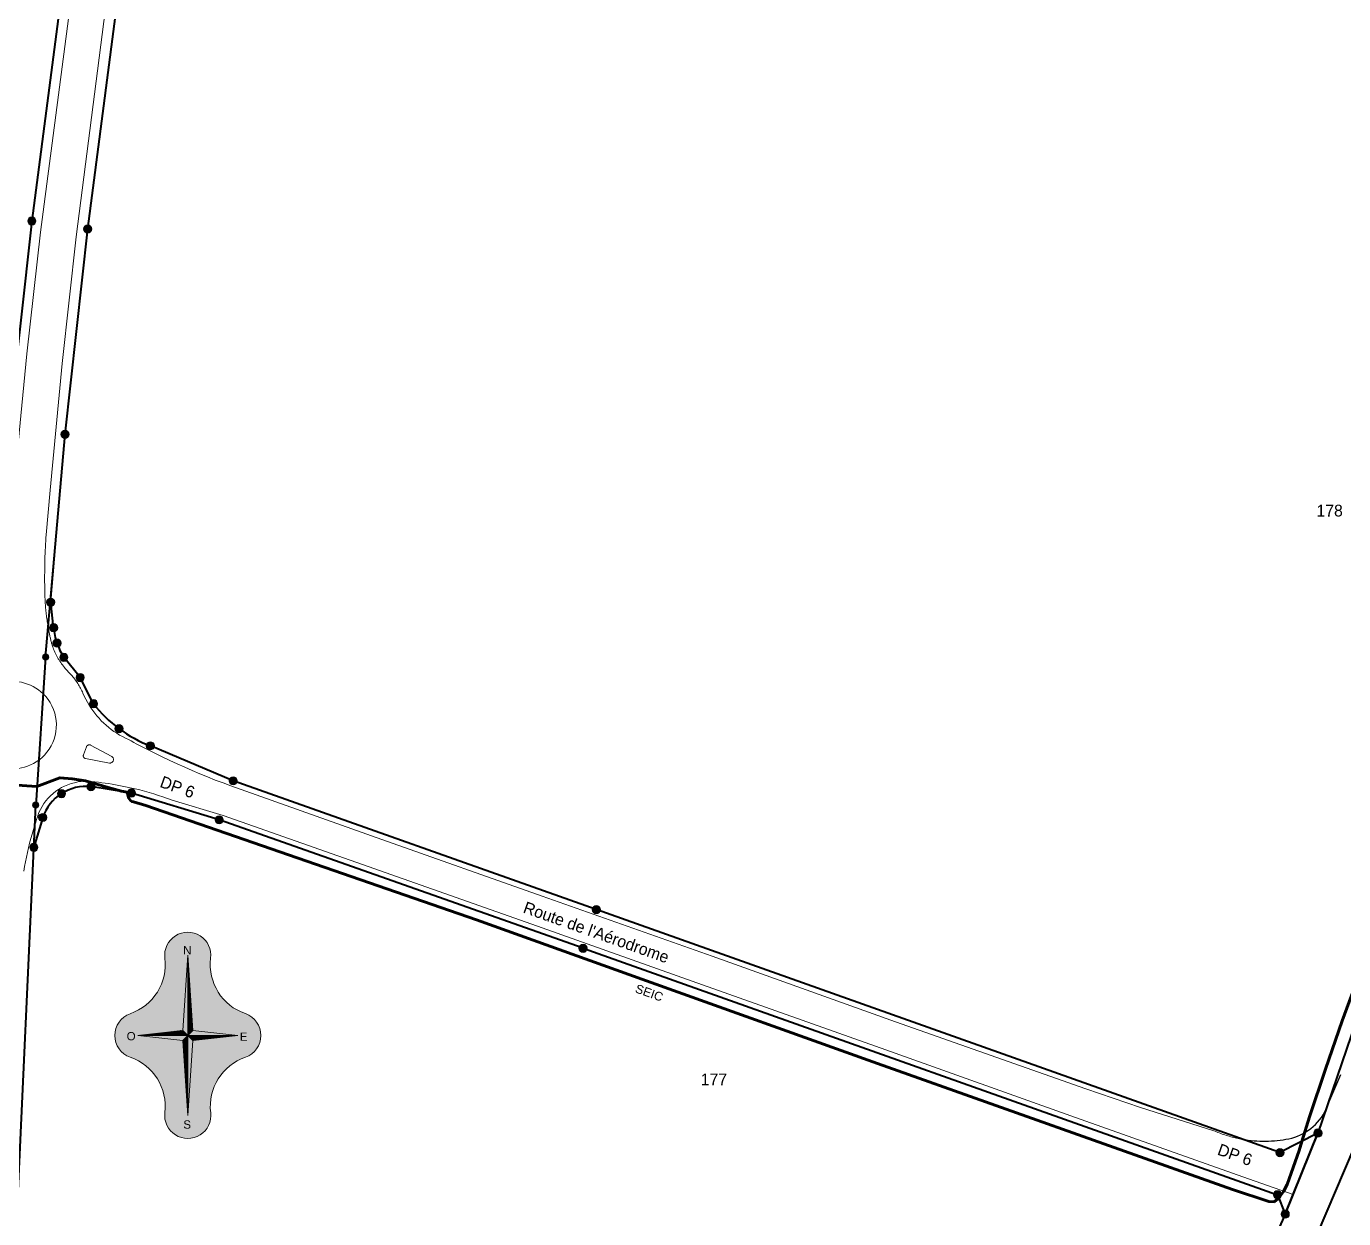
# Model space of a CAD drawing. Header units: metres. Extents: x 2507945 to 2509514, y 1139494 to 1141182.
# Drawn here: x 2508657.4 to 2508914.3, y 1140692.7 to 1140925.3 of the extents above; entities that cross this region are included whole.
import ezdxf
from ezdxf.enums import TextEntityAlignment as Align
from ezdxf.lldxf.tags import DXFTag

# ---------------------------------------------------------------- set-up
doc = ezdxf.new("R2010")
doc.units = ezdxf.units.M
doc.layers.get('0').update_dxf_attribs({"lineweight": 0})
for name, color, linetype, lineweight, true_color in [('Cadastre - Natures', 8, 'ARROSAGE', 20, 0x808080), ('Cadastre - Objets divers', 8, 'Continuous', 25, 0x808080), ('Services - Electricité - Projeté - Conduite', 253, 'Electricité', 60, 0x999999), ('Servitudes - plle 177', 254, 'Continuous', 60, 0xccffcc)]:
    doc.layers.add(name, color=color, linetype=linetype, lineweight=lineweight, true_color=true_color)
for name, color, linetype, lineweight in [('Cadastre - Nord', 7, 'Continuous', 0), ('Cadastre - N° parcelles', 7, 'Continuous', 30), ('Cadastre - Parcelles', 7, 'Continuous', 40), ('Cadastre - Point limite', 7, 'Continuous', 0)]:
    doc.layers.add(name, color=color, linetype=linetype, lineweight=lineweight)
doc.styles.add('Parcelle_2019', font='', dxfattribs={"height": 0.4})
doc.styles.get("Standard").update_dxf_attribs({"font": 'arial.ttf'})
doc.styles.add('test_XROMANS', font='arial.ttf', dxfattribs={"width": 0.0010000000474975})
doc.styles.get('Parcelle_2019').set_extended_font_data('Cadastra')
tags = doc.linetypes.add('ARROSAGE', pattern=[0.75, 0.5, -0.25]).pattern_tags.tags
tags[6:7] = [DXFTag(74, 4), DXFTag(75, 0), DXFTag(340, '0'), DXFTag(46, 0.0), DXFTag(50, 0.0), DXFTag(44, 0.0), DXFTag(45, 0.0)]
tags[4:5] = [DXFTag(74, 4), DXFTag(75, 0), DXFTag(340, '0'), DXFTag(46, 0.0), DXFTag(50, 0.0), DXFTag(44, 0.0), DXFTag(45, 0.0)]
tags = doc.linetypes.add('Electricité', pattern=[2.4000000059604645, 2, -0.4000000059604645]).pattern_tags.tags
tags[6:7] = [DXFTag(74, 4), DXFTag(75, 0), DXFTag(340, '0'), DXFTag(46, 0.0), DXFTag(50, 0.0), DXFTag(44, 0.0), DXFTag(45, 0.0)]
tags[4:5] = [DXFTag(74, 4), DXFTag(75, 0), DXFTag(340, '0'), DXFTag(46, 0.0), DXFTag(50, 0.0), DXFTag(44, 0.0), DXFTag(45, 0.0)]

# ---------------------------------------------------------------- blocks, each defined once
blk = doc.blocks.new('gb2_pl_cheville', base_point=(105.918179912, 41.50084031200001))
at = {"linetype": 'Continuous', "true_color": 0xffffff}
h = blk.add_hatch(color=7, dxfattribs=at)
h.paths.add_polyline_path([(105.918179912, 42.700840312, -0.4142135638901268), (107.118179912, 41.50084031200001, -1), (104.718179912, 41.50084031200001, -0.4142135638901268)])
h.paths.add_polyline_path([(105.918179912, 41.60311303199998, 0.4142136438374189), (105.815907192, 41.50084031200001, 1), (106.020452632, 41.50084031200001, 0.4142136438374189)])
at = {"color": 0, "linetype": 'Continuous', "ltscale": 8}
for radius in [1.2, 0.10227272]:
    blk.add_circle((105.918179912, 41.50084031200001), radius, dxfattribs=at)
blk = doc.blocks.new('gb2_pl_borne', base_point=(105.914138394, 42.68904658700001))
at = {"linetype": 'Continuous', "true_color": 0xffffff}
h = blk.add_hatch(color=7, dxfattribs=at)
h.paths.add_polyline_path([(107.049921374, 43.815988031, -0.5773502676704165), (106.322206826, 41.14195895500001, -0.5773502700587712), (104.370286986, 43.109192779, -0.5773502729455224)])
h.paths.add_polyline_path([(105.838242006, 42.757599103, 0.5773502817565926), (105.892718366, 42.589042131, 0.5773502270511979), (106.011454806, 42.720498531, 0.5773502817565926)])
at = {"color": 0, "linetype": 'Continuous', "ltscale": 8}
for radius in [1.6, 0.10227272]:
    blk.add_circle((105.914138394, 42.68904658700001), radius, dxfattribs=at)
blk = doc.blocks.new('Nord Carine', base_point=(2525950.540718179, 1150758.706674372))
at = {"layer": 'Cadastre - Nord', "lineweight": 15, "ltscale": 0.75, "true_color": 0xfefefe}
h = blk.add_hatch(color=7, dxfattribs=at)
edge = h.paths.add_edge_path()
edge.add_arc((2525955.372583884, 1150754.209319083), 3.374999995201189, 108.8853053831361, 186.908561439228)
edge.add_arc((2525950.532979414, 1150753.622928833), 1.499999999844457, -186.97042586312875, 6.908561244637497, ccw=False)
edge.add_arc((2525945.694010891, 1150754.214544242), 3.37500001703836, 353.029574309836, 430.9261331499778)
edge.add_arc((2525947.287123984, 1150758.821887929), 1.500000001261086, 109.05334130482271, 250.9250370193785, ccw=False)
edge.add_arc((2525945.695688651, 1150763.429811392), 3.375000004662305, 289.0533412595007, 367.1310677389098)
edge.add_arc((2525950.532979414, 1150764.034991636), 1.50000000092513, -7.192932708743172, 187.1310681356184, ccw=False)
edge.add_arc((2525955.367058467, 1150763.432612038), 3.371468714177204, 172.9369076904483, 251.1844504594532)
edge.add_arc((2525953.776024184, 1150758.821884659), 1.50613323783947, -70.44350069762947, 70.463600913947, ccw=False)
at = {"layer": 'Cadastre - Nord', "color": 7, "ltscale": 0.375}
for p, q in [((2525950.532979415, 1150764.034991628), (2525950.207602452, 1150759.154337192)), ((2525950.866270567, 1150759.147264891), (2525950.532979415, 1150764.034991628)), ((2525950.540893605, 1150758.821887929), (2525950.532979415, 1150764.034991628)), ((2525950.533046573, 1150763.990756676), (2525950.535807493, 1150763.993517598)), ((2525950.533133773, 1150763.933324779), (2525950.539479307, 1150763.939670346)), ((2525950.533220941, 1150763.875892914), (2525950.543151121, 1150763.885823094)), ((2525950.533308143, 1150763.81846105), (2525950.546822935, 1150763.831975842)), ((2525950.533395311, 1150763.761029153), (2525950.550494749, 1150763.77812859)), ((2525950.533482512, 1150763.703597288), (2525950.554166563, 1150763.724281339)), ((2525950.533569713, 1150763.646165424), (2525950.557838377, 1150763.670434087)), ((2525950.533656882, 1150763.588733526), (2525950.561510191, 1150763.616586835)), ((2525950.533744083, 1150763.531301661), (2525950.565182005, 1150763.562739584)), ((2525950.533831284, 1150763.473869797), (2525950.568853819, 1150763.508892332)), ((2525950.533918453, 1150763.4164379), (2525950.572525633, 1150763.45504508)), ((2525950.534005654, 1150763.359006035), (2525950.576197415, 1150763.401197828)), ((2525950.534092822, 1150763.30157417), (2525950.579869229, 1150763.347350576)), ((2525950.534180023, 1150763.244142273), (2525950.583541043, 1150763.293503325)), ((2525950.534267225, 1150763.186710408), (2525950.587212856, 1150763.239656073)), ((2525950.534354393, 1150763.129278544), (2525950.590884671, 1150763.185808821)), ((2525950.534441593, 1150763.071846647), (2525950.594556484, 1150763.13196157)), ((2525950.534528795, 1150763.014414782), (2525950.598228299, 1150763.078114318)), ((2525950.534615963, 1150762.956982918), (2525950.601900112, 1150763.024267067)), ((2525950.534703164, 1150762.899551052), (2525950.605571926, 1150762.970419815)), ((2525950.534790332, 1150762.842119156), (2525950.60924374, 1150762.91657253)), ((2525950.534877533, 1150762.784687291), (2525950.612915554, 1150762.862725278)), ((2525950.534964734, 1150762.727255426), (2525950.616587368, 1150762.808878027)), ((2525950.535051903, 1150762.669823529), (2525950.620259182, 1150762.755030775)), ((2525950.535139104, 1150762.612391664), (2525950.623930963, 1150762.701183523)), ((2525950.535226305, 1150762.5549598), (2525950.627602777, 1150762.647336272)), ((2525950.535313474, 1150762.497527902), (2525950.631274591, 1150762.59348902)), ((2525950.535400675, 1150762.440096038), (2525950.634946405, 1150762.539641768)), ((2525950.535487876, 1150762.382664173), (2525950.638618219, 1150762.485794516)), ((2525950.535575045, 1150762.325232276), (2525950.642290033, 1150762.431947265)), ((2525950.535662245, 1150762.267800412), (2525950.645961847, 1150762.378100013)), ((2525950.535749413, 1150762.210368546), (2525950.649633661, 1150762.324252762)), ((2525950.535836615, 1150762.15293665), (2525950.653305475, 1150762.27040551)), ((2525950.535923815, 1150762.095504785), (2525950.656977289, 1150762.216558258)), ((2525950.536010984, 1150762.03807292), (2525950.660649103, 1150762.162711006)), ((2525950.536098185, 1150761.980641024), (2525950.664320917, 1150762.108863754)), ((2525950.536185386, 1150761.923209158), (2525950.667992731, 1150762.055016503)), ((2525950.536272555, 1150761.865777294), (2525950.671664544, 1150762.001169251)), ((2525950.536359756, 1150761.808345397), (2525950.675336326, 1150761.947322)), ((2525950.536446924, 1150761.750913532), (2525950.67900814, 1150761.893474748)), ((2525950.536534125, 1150761.693481668), (2525950.682679954, 1150761.839627496)), ((2525950.536621326, 1150761.63604977), (2525950.686351768, 1150761.785780244)), ((2525950.536708495, 1150761.578617906), (2525950.690023582, 1150761.731932992)), ((2525950.536795696, 1150761.521186041), (2525950.693695396, 1150761.67808574)), ((2525950.536882897, 1150761.463754143), (2525950.69736721, 1150761.624238488)), ((2525950.536970065, 1150761.406322279), (2525950.701039023, 1150761.570391237)), ((2525950.537057267, 1150761.348890415), (2525950.704710838, 1150761.516543985)), ((2525950.537144435, 1150761.291458518), (2525950.708382651, 1150761.462696733)), ((2525950.537231635, 1150761.234026652), (2525950.712054466, 1150761.408849482)), ((2525950.537318837, 1150761.176594788), (2525950.715726279, 1150761.35500223)), ((2525950.537406005, 1150761.119162923), (2525950.719398093, 1150761.301154979)), ((2525950.537493206, 1150761.061731026), (2525950.723069875, 1150761.247307727)), ((2525950.537580407, 1150761.004299161), (2525950.726741689, 1150761.193460475)), ((2525950.537667576, 1150760.946867297), (2525950.730413502, 1150761.139613224)), ((2525950.537754777, 1150760.8894354), (2525950.734085317, 1150761.085765972)), ((2525950.537841978, 1150760.832003535), (2525950.73775713, 1150761.03191872)), ((2525950.537929147, 1150760.77457167), (2525950.741428944, 1150760.978071468)), ((2525950.538016348, 1150760.717139773), (2525950.745100758, 1150760.924224184)), ((2525950.538103517, 1150760.659707909), (2525950.748772572, 1150760.870376932)), ((2525950.538190717, 1150760.602276044), (2525950.752444386, 1150760.816529681)), ((2525950.538277919, 1150760.544844146), (2525950.7561162, 1150760.762682429)), ((2525950.538365087, 1150760.487412282), (2525950.759788014, 1150760.708835177)), ((2525950.538452287, 1150760.429980417), (2525950.763459828, 1150760.654987926)), ((2525950.538539489, 1150760.37254852), (2525950.767131642, 1150760.601140674)), ((2525950.538626657, 1150760.315116656), (2525950.770803456, 1150760.547293422)), ((2525950.538713858, 1150760.257684791), (2525950.774475237, 1150760.49344617)), ((2525950.538801026, 1150760.200252894), (2525950.778147051, 1150760.439598918)), ((2525950.538888227, 1150760.142821029), (2525950.781818865, 1150760.385751666)), ((2525950.538975428, 1150760.085389164), (2525950.785490679, 1150760.331904415)), ((2525950.539062597, 1150760.027957267), (2525950.789162493, 1150760.278057163)), ((2525950.539149798, 1150759.970525403), (2525950.792834307, 1150760.224209911)), ((2525950.539236999, 1150759.913093538), (2525950.796506121, 1150760.17036266)), ((2525950.539324168, 1150759.85566164), (2525950.800177935, 1150760.116515408)), ((2525950.539411369, 1150759.798229776), (2525950.803849749, 1150760.062668156)), ((2525950.539498537, 1150759.740797911), (2525950.807521562, 1150760.008820904)), ((2525950.539585739, 1150759.683366014), (2525950.811193377, 1150759.954973652)), ((2525950.539672939, 1150759.62593415), (2525950.81486519, 1150759.901126401)), ((2525950.539760107, 1150759.568502285), (2525950.818537005, 1150759.847279149)), ((2525950.539847309, 1150759.511070388), (2525950.822208786, 1150759.793431898)), ((2525950.539934509, 1150759.453638523), (2525950.8258806, 1150759.739584646)), ((2525950.540021678, 1150759.396206658), (2525950.829552414, 1150759.685737394)), ((2525950.540108879, 1150759.338774762), (2525950.833224228, 1150759.631890143)), ((2525950.54019608, 1150759.281342897), (2525950.836896042, 1150759.578042891)), ((2525950.540283249, 1150759.223911032), (2525950.840567856, 1150759.524195639)), ((2525950.207602452, 1150759.154337192), (2525947.287123981, 1150758.821887929)), ((2525947.287123981, 1150758.821887929), (2525950.207602452, 1150758.503583267)), ((2525947.287123981, 1150758.821887929), (2525950.540892954, 1150758.821462428)), ((2525947.319821716, 1150758.821883619), (2525947.32402679, 1150758.826088694)), ((2525947.377333265, 1150758.821876104), (2525947.388934548, 1150758.833477386)), ((2525947.434844783, 1150758.821868587), (2525947.453842307, 1150758.840866079)), ((2525947.492356332, 1150758.82186107), (2525947.518750065, 1150758.848254804)), ((2525947.549867881, 1150758.821853555), (2525947.583657823, 1150758.855643497)), ((2525947.60737943, 1150758.821846038), (2525947.648565582, 1150758.863032189)), ((2525947.66489098, 1150758.82183849), (2525947.713473372, 1150758.870420882)), ((2525947.72240253, 1150758.821830973), (2525947.778381131, 1150758.877809574)), ((2525947.779914047, 1150758.821823457), (2525947.843288889, 1150758.8851983)), ((2525947.837425596, 1150758.821815942), (2525947.908196647, 1150758.892586992)), ((2525947.894937145, 1150758.821808425), (2525947.973104405, 1150758.899975685)), ((2525947.952448695, 1150758.821800908), (2525948.038012164, 1150758.907364377)), ((2525948.009960245, 1150758.821793393), (2525948.102919955, 1150758.914753103)), ((2525948.067471794, 1150758.821785876), (2525948.167827713, 1150758.922141795)), ((2525948.124983311, 1150758.821778328), (2525948.232735471, 1150758.929530488)), ((2525948.18249486, 1150758.821770811), (2525948.297643229, 1150758.93691918)), ((2525948.240006409, 1150758.821763295), (2525948.362550988, 1150758.944307906)), ((2525948.297517959, 1150758.821755779), (2525948.427458779, 1150758.951696598)), ((2525948.355029509, 1150758.821748262), (2525948.492366536, 1150758.959085291)), ((2525948.412541058, 1150758.821740746), (2525948.557274295, 1150758.966473983)), ((2525948.470052575, 1150758.82173323), (2525948.622182053, 1150758.973862676)), ((2525948.527564125, 1150758.821725714), (2525948.687089812, 1150758.981251401)), ((2525948.585075673, 1150758.821718198), (2525948.751997569, 1150758.988640094)), ((2525948.642587224, 1150758.821710649), (2525948.81690536, 1150758.996028786)), ((2525948.700098773, 1150758.821703133), (2525948.881813119, 1150759.003417479)), ((2525948.757610322, 1150758.821695617), (2525948.946720877, 1150759.010806204)), ((2525948.815121839, 1150758.8216881), (2525949.011628635, 1150759.018194897)), ((2525948.872633389, 1150758.821680584), (2525949.076536393, 1150759.025583589)), ((2525948.930144938, 1150758.821673068), (2525949.141444184, 1150759.032972282)), ((2525948.987656488, 1150758.821665552), (2525949.206351943, 1150759.040360974)), ((2525949.045168037, 1150758.821658036), (2525949.271259701, 1150759.0477497)), ((2525949.102679587, 1150758.821650487), (2525949.336167459, 1150759.055138392)), ((2525949.160191103, 1150758.82164297), (2525949.401075217, 1150759.062527085)), ((2525949.217702653, 1150758.821635455), (2525949.465982976, 1150759.069915777)), ((2525949.275214202, 1150758.821627938), (2525949.530890767, 1150759.077304503)), ((2525949.332725752, 1150758.821620422), (2525949.595798525, 1150759.084693194)), ((2525949.390237301, 1150758.821612906), (2525949.660706283, 1150759.092081888)), ((2525949.447748851, 1150758.82160539), (2525949.725614041, 1150759.09947058)), ((2525949.505260368, 1150758.821597873), (2525949.7905218, 1150759.106859273)), ((2525949.562771917, 1150758.821590325), (2525949.855429558, 1150759.114247998)), ((2525949.620283467, 1150758.821582808), (2525949.920337349, 1150759.121636691)), ((2525949.677795016, 1150758.821575292), (2525949.985245107, 1150759.129025383)), ((2525949.735306566, 1150758.821567776), (2525950.050152865, 1150759.136414076)), ((2525949.792818115, 1150758.82156026), (2525950.115060624, 1150759.143802801)), ((2525949.850329632, 1150758.821552744), (2525950.179968382, 1150759.151191494)), ((2525949.907841181, 1150758.821545228), (2525950.224149205, 1150759.137853218)), ((2525949.965352731, 1150758.821537711), (2525950.252963384, 1150759.109148332)), ((2525950.022864281, 1150758.821530195), (2525950.281777565, 1150759.080443479)), ((2525950.08037583, 1150758.821522646), (2525950.310591777, 1150759.051738594)), ((2525950.137887379, 1150758.82151513), (2525950.339405957, 1150759.02303374)), ((2525950.195398896, 1150758.821507614), (2525950.368220137, 1150758.994328854)), ((2525950.207602452, 1150759.154337192), (2525950.541317803, 1150758.821887929)), ((2525950.208539115, 1150758.489533438), (2525950.540468161, 1150758.821462484)), ((2525950.212134042, 1150758.4356093), (2525950.540805869, 1150758.76428116)), ((2525950.215516643, 1150758.496510966), (2525950.540892954, 1150758.821462428)), ((2525950.215729002, 1150758.381685194), (2525950.54071818, 1150758.706674372)), ((2525950.252910445, 1150758.821500098), (2525950.397034349, 1150758.965624001)), ((2525950.310421995, 1150758.821492581), (2525950.425848529, 1150758.936919115)), ((2525950.367933545, 1150758.821485066), (2525950.454662741, 1150758.908214229)), ((2525950.425445094, 1150758.821477549), (2525950.483476921, 1150758.879509376)), ((2525950.482956643, 1150758.821470032), (2525950.512291101, 1150758.850804491)), ((2525950.532979415, 1150753.622928831), (2525950.540893605, 1150758.821887929)), ((2525950.54037045, 1150759.166479168), (2525950.844239669, 1150759.470348388)), ((2525950.540457619, 1150759.10904727), (2525950.847911484, 1150759.416501136)), ((2525950.54054482, 1150759.051615405), (2525950.851583297, 1150759.362653884)), ((2525950.540632021, 1150758.994183541), (2525950.855255111, 1150759.308806632)), ((2525950.540719189, 1150758.936751644), (2525950.858926925, 1150759.25495938)), ((2525950.54080639, 1150758.87931978), (2525950.862598739, 1150759.201112128)), ((2525950.540892954, 1150758.821462428), (2525950.866270567, 1150759.147264891)), ((2525950.540892954, 1150758.821462428), (2525953.794663229, 1150758.821887929)), ((2525950.541105313, 1150758.822099637), (2525950.866270553, 1150759.147264877)), ((2525950.541317803, 1150758.821887929), (2525950.866270567, 1150758.496510966)), ((2525950.569846609, 1150758.793321867), (2525950.597994645, 1150758.821469903)), ((2525950.598587384, 1150758.764543576), (2525950.655521227, 1150758.821477418)), ((2525950.627328159, 1150758.735765286), (2525950.713047809, 1150758.821484967)), ((2525950.656068934, 1150758.706986995), (2525950.770574423, 1150758.821492484)), ((2525950.684809709, 1150758.678208704), (2525950.828101005, 1150758.8215)), ((2525950.713550451, 1150758.649430413), (2525950.885627587, 1150758.821507516)), ((2525950.742291226, 1150758.620652122), (2525950.943154169, 1150758.821515032)), ((2525950.771032001, 1150758.591873832), (2525951.00068075, 1150758.821522549)), ((2525950.799772775, 1150758.563095508), (2525951.058207332, 1150758.821530098)), ((2525950.82851355, 1150758.534317217), (2525951.115733914, 1150758.821537614)), ((2525950.857254325, 1150758.505538926), (2525951.173260529, 1150758.82154513)), ((2525953.794663229, 1150758.821887929), (2525950.866270567, 1150759.147264891)), ((2525950.866270567, 1150758.496510966), (2525953.794663229, 1150758.821887929)), ((2525950.910679726, 1150758.501445294), (2525951.230787111, 1150758.821552646)), ((2525950.975388679, 1150758.50863518), (2525951.288313693, 1150758.821560162)), ((2525951.040097632, 1150758.515825068), (2525951.345840275, 1150758.821567711)), ((2525951.104806585, 1150758.523014955), (2525951.403366856, 1150758.821575228)), ((2525951.169515538, 1150758.53020481), (2525951.460893438, 1150758.821582743)), ((2525951.23422449, 1150758.537394698), (2525951.51842002, 1150758.82159026)), ((2525951.298933411, 1150758.544584585), (2525951.575946602, 1150758.821597776)), ((2525951.363642364, 1150758.551774472), (2525951.633473216, 1150758.821605292)), ((2525951.428351317, 1150758.55896436), (2525951.690999798, 1150758.821612841)), ((2525951.49306027, 1150758.566154246), (2525951.74852638, 1150758.821620357)), ((2525951.557769223, 1150758.573344134), (2525951.806052961, 1150758.821627873)), ((2525951.622478143, 1150758.580534021), (2525951.863579544, 1150758.82163539)), ((2525951.687187096, 1150758.587723876), (2525951.921106126, 1150758.821642906)), ((2525951.751896049, 1150758.594913763), (2525951.978632707, 1150758.821650454)), ((2525951.816605002, 1150758.602103651), (2525952.036159321, 1150758.82165797)), ((2525951.881313955, 1150758.609293538), (2525952.093685904, 1150758.821665487)), ((2525951.946022908, 1150758.616483425), (2525952.151212486, 1150758.821673003)), ((2525952.010731829, 1150758.623673312), (2525952.208739067, 1150758.821680519)), ((2525952.075440781, 1150758.6308632), (2525952.266265649, 1150758.821688035)), ((2525952.140149735, 1150758.638053086), (2525952.323792231, 1150758.821695584)), ((2525952.204858687, 1150758.645242942), (2525952.381318813, 1150758.8217031)), ((2525952.26956764, 1150758.652432829), (2525952.438845395, 1150758.821710617)), ((2525952.334276593, 1150758.659622716), (2525952.496372009, 1150758.821718132)), ((2525952.398985513, 1150758.666812603), (2525952.553898592, 1150758.821725649)), ((2525952.463694467, 1150758.674002491), (2525952.611425173, 1150758.821733198)), ((2525952.528403419, 1150758.681192378), (2525952.668951755, 1150758.821740714)), ((2525952.593112373, 1150758.688382266), (2525952.726478337, 1150758.82174823)), ((2525952.657821325, 1150758.69557212), (2525952.784004919, 1150758.821755746)), ((2525952.722530245, 1150758.702762007), (2525952.841531501, 1150758.821763262)), ((2525952.787239199, 1150758.709951894), (2525952.899058115, 1150758.821770779)), ((2525952.851948151, 1150758.717141782), (2525952.956584697, 1150758.821778328)), ((2525952.916657105, 1150758.724331669), (2525953.014111279, 1150758.821785844)), ((2525952.981366057, 1150758.731521557), (2525953.071637861, 1150758.82179336)), ((2525953.046075011, 1150758.738711444), (2525953.129164443, 1150758.821800876)), ((2525953.110783931, 1150758.745901331), (2525953.186691025, 1150758.821808392)), ((2525953.175492883, 1150758.753091186), (2525953.244217607, 1150758.821815942)), ((2525953.240201837, 1150758.760281073), (2525953.301744188, 1150758.821823457)), ((2525953.304910789, 1150758.76747096), (2525953.359270803, 1150758.821830973)), ((2525953.369619743, 1150758.774660847), (2525953.416797385, 1150758.82183849)), ((2525953.434328663, 1150758.781850735), (2525953.474323967, 1150758.821846006)), ((2525953.499037616, 1150758.789040622), (2525953.531850549, 1150758.821853522)), ((2525953.563746569, 1150758.796230509), (2525953.589377131, 1150758.82186107)), ((2525953.628455522, 1150758.803420397), (2525953.646903713, 1150758.821868587)), ((2525953.693164475, 1150758.810610252), (2525953.704430294, 1150758.821876104)), ((2525953.757873427, 1150758.817800138), (2525953.761956908, 1150758.821883619)), ((2525950.207602452, 1150758.503583267), (2525950.532979415, 1150753.622928831)), ((2525950.219323929, 1150758.327761056), (2525950.540630491, 1150758.649067617)), ((2525950.222918857, 1150758.27383695), (2525950.540542802, 1150758.591460863)), ((2525950.226513817, 1150758.219912812), (2525950.540455113, 1150758.533854108)), ((2525950.230108744, 1150758.165988706), (2525950.540367424, 1150758.476247354)), ((2525950.233703704, 1150758.112064568), (2525950.540279735, 1150758.418640598)), ((2525950.237298631, 1150758.058140462), (2525950.540192046, 1150758.361033844)), ((2525950.240893591, 1150758.004216324), (2525950.540104357, 1150758.303427089)), ((2525950.244488519, 1150757.950292218), (2525950.540016667, 1150758.245820334)), ((2525950.248083479, 1150757.896368079), (2525950.539928946, 1150758.188213579)), ((2525950.251678406, 1150757.842443974), (2525950.539841257, 1150758.130606824)), ((2525950.255273333, 1150757.788519836), (2525950.539753567, 1150758.07300007)), ((2525950.258868293, 1150757.73459573), (2525950.539665879, 1150758.015393316)), ((2525950.26246322, 1150757.680671592), (2525950.53957819, 1150757.95778656)), ((2525950.26605818, 1150757.626747453), (2525950.539490501, 1150757.900179806)), ((2525950.269653108, 1150757.572823347), (2525950.539402811, 1150757.842573051)), ((2525950.532979415, 1150753.622928831), (2525950.866270567, 1150758.496510966)), ((2525950.273248068, 1150757.518899209), (2525950.539315122, 1150757.784966296)), ((2525950.276842995, 1150757.464975104), (2525950.539227433, 1150757.727359542)), ((2525950.280437923, 1150757.411050965), (2525950.539139744, 1150757.669752754)), ((2525950.284032883, 1150757.35712686), (2525950.539052023, 1150757.612146)), ((2525950.28762781, 1150757.303202721), (2525950.538964333, 1150757.554539244)), ((2525950.29122277, 1150757.249278615), (2525950.538876644, 1150757.49693249)), ((2525950.294817697, 1150757.195354477), (2525950.538788955, 1150757.439325735)), ((2525950.298412657, 1150757.141430371), (2525950.538701266, 1150757.38171898)), ((2525950.302007585, 1150757.087506233), (2525950.538613577, 1150757.324112226)), ((2525950.305602511, 1150757.033582128), (2525950.538525888, 1150757.266505471)), ((2525950.309197471, 1150756.979657988), (2525950.538438199, 1150757.208898716)), ((2525950.312792399, 1150756.925733883), (2525950.538350509, 1150757.151291961)), ((2525950.316387359, 1150756.871809745), (2525950.53826282, 1150757.093685207)), ((2525950.319982286, 1150756.817885639), (2525950.538175099, 1150757.036078452)), ((2525950.323577246, 1150756.763961501), (2525950.538087409, 1150756.978471697)), ((2525950.327172174, 1150756.710037395), (2525950.53799972, 1150756.920864942)), ((2525950.330767133, 1150756.656113256), (2525950.537912032, 1150756.863258187)), ((2525950.334362061, 1150756.60218915), (2525950.537824343, 1150756.805651433)), ((2525950.337956988, 1150756.548265013), (2525950.537736653, 1150756.748044678)), ((2525950.341551948, 1150756.494340906), (2525950.537648964, 1150756.690437923)), ((2525950.345146875, 1150756.440416768), (2525950.537561275, 1150756.632831136)), ((2525950.348741835, 1150756.386492663), (2525950.537473586, 1150756.575224381)), ((2525950.352336763, 1150756.332568524), (2525950.537385865, 1150756.517617626)), ((2525950.355931723, 1150756.278644418), (2525950.537298175, 1150756.460010871)), ((2525950.35952665, 1150756.22472028), (2525950.537210486, 1150756.402404117)), ((2525950.363121577, 1150756.170796142), (2525950.537122797, 1150756.344797362)), ((2525950.366716537, 1150756.116872036), (2525950.537035109, 1150756.287190607)), ((2525950.370311465, 1150756.062947898), (2525950.536947419, 1150756.229583852)), ((2525950.373906425, 1150756.009023792), (2525950.53685973, 1150756.171977097)), ((2525950.377501351, 1150755.955099654), (2525950.536772041, 1150756.114370343)), ((2525950.381096311, 1150755.901175548), (2525950.536684352, 1150756.056763588)), ((2525950.384691239, 1150755.847251409), (2525950.536596663, 1150755.999156834)), ((2525950.388286166, 1150755.793327304), (2525950.536508941, 1150755.941550078)), ((2525950.391881126, 1150755.739403166), (2525950.536421252, 1150755.883943324)), ((2525950.395476054, 1150755.68547906), (2525950.536333563, 1150755.826336569)), ((2525950.399071014, 1150755.631554922), (2525950.536245874, 1150755.768729814)), ((2525950.402665941, 1150755.577630816), (2525950.536158185, 1150755.71112306)), ((2525950.406260901, 1150755.523706677), (2525950.536070496, 1150755.653516304)), ((2525950.409855829, 1150755.469782572), (2525950.535982807, 1150755.59590955)), ((2525950.413450788, 1150755.415858434), (2525950.535895117, 1150755.538302762)), ((2525950.417045716, 1150755.361934328), (2525950.535807428, 1150755.480696008)), ((2525950.420640643, 1150755.30801019), (2525950.535719739, 1150755.423089253)), ((2525950.424235603, 1150755.254086084), (2525950.535632017, 1150755.365482498)), ((2525950.42783053, 1150755.200161945), (2525950.535544328, 1150755.307875744)), ((2525950.43142549, 1150755.14623784), (2525950.53545664, 1150755.250268989)), ((2525950.435020417, 1150755.092313701), (2525950.535368951, 1150755.192662234)), ((2525950.438615377, 1150755.038389596), (2525950.535281261, 1150755.13505548)), ((2525950.442210305, 1150754.984465458), (2525950.535193572, 1150755.077448724)), ((2525950.445805232, 1150754.930541352), (2525950.535105883, 1150755.01984197)), ((2525950.449400192, 1150754.876617213), (2525950.535018194, 1150754.962235215)), ((2525950.452995119, 1150754.822693107), (2525950.534930505, 1150754.90462846)), ((2525950.456590079, 1150754.768768969), (2525950.534842816, 1150754.847021706)), ((2525950.460185007, 1150754.714844831), (2525950.534755094, 1150754.78941495)), ((2525950.463779966, 1150754.660920726), (2525950.534667405, 1150754.731808196)), ((2525950.467374894, 1150754.606996586), (2525950.534579716, 1150754.674201441)), ((2525950.470969821, 1150754.553072481), (2525950.534492027, 1150754.616594687)), ((2525950.474564781, 1150754.499148343), (2525950.534404338, 1150754.558987932)), ((2525950.478159709, 1150754.445224237), (2525950.534316649, 1150754.501381145)), ((2525950.481754669, 1150754.391300099), (2525950.534228959, 1150754.44377439)), ((2525950.485349596, 1150754.337375993), (2525950.53414127, 1150754.386167635)), ((2525950.488944556, 1150754.283451854), (2525950.534053582, 1150754.32856088)), ((2525950.492539483, 1150754.229527748), (2525950.533965893, 1150754.270954125)), ((2525950.496134443, 1150754.17560361), (2525950.533878171, 1150754.213347371)), ((2525950.499729371, 1150754.121679504), (2525950.533790482, 1150754.155740616)), ((2525950.503324297, 1150754.067755366), (2525950.533702793, 1150754.098133861)), ((2525950.506919257, 1150754.013831261), (2525950.533615103, 1150754.040527106)), ((2525950.510514185, 1150753.959907122), (2525950.533527415, 1150753.982920352)), ((2525950.514109145, 1150753.905983016), (2525950.533439725, 1150753.925313597)), ((2525950.517704072, 1150753.852058878), (2525950.533352036, 1150753.867706842)), ((2525950.521299032, 1150753.798134772), (2525950.533264347, 1150753.810100087)), ((2525950.52489396, 1150753.744210634), (2525950.533176659, 1150753.752493332)), ((2525950.528488887, 1150753.690286528), (2525950.533088969, 1150753.694886578)), ((2525950.532083847, 1150753.63636239), (2525950.533001248, 1150753.637279823))]:
    blk.add_line(p, q, dxfattribs=at)
at = {"layer": 'Cadastre - Nord', "color": 7, "lineweight": 15, "ltscale": 0.75, "true_color": 0xfefefe, "elevation": 1e-09, "flags": 128}
blk.add_lwpolyline([(2525954.280181552, 1150757.402637437, 0.3542327751189659), (2525952.022088484, 1150753.803356599, -1.129092507222636), (2525949.044066028, 1150753.804964346, 0.3536107075400456), (2525946.796916565, 1150757.404250214, -0.7124487361336153), (2525946.797451573, 1150760.239710532, 0.3545002929986089), (2525949.044582258, 1150763.848782323, -1.133519382415367), (2525952.021174645, 1150763.847175349, 0.3553345928451493), (2525954.279683628, 1150760.24130866, -0.7061224984157118)], format="xyb", close=True, dxfattribs=at)
at = {"layer": 'Cadastre - Nord', "color": 7}
for s, p in [('N', (2525950.229285841, 1150764.096183321)), ('O', (2525946.55909061, 1150758.506242667)), ('E', (2525953.915642567, 1150758.47548906)), ('S', (2525950.241497547, 1150752.76352537))]:
    blk.add_text(s, height=0.539999988, dxfattribs=at).set_placement(p)

msp = doc.modelspace()

# ---------------------------------------------------------------- linework, layer by layer
at = {"layer": 'Cadastre - Natures', "linetype": 'Continuous'}
for p, q in [((2508658.497, 1140887.323), (2508670.426, 1140978.703)), ((2508681.346, 1140977.313), (2508669.397, 1140885.763)), ((2508669.397, 1140885.763), (2508681.346, 1140977.313)), ((2508666.514, 1140933.601), (2508660.219, 1140885.17)), ((2508667.15, 1140884.233), (2508673.336, 1140932.504)), ((2508973.591, 1140898.018), (2508909.271, 1140709.419)), ((2508973.591, 1140898.018), (2508909.271, 1140709.419)), ((2508909.366, 1140709.387), (2508973.685, 1140897.983)), ((2508654.037, 1140846.853), (2508658.497, 1140887.323)), ((2508660.219, 1140885.17), (2508657.516, 1140861.413)), ((2508664.425, 1140859.497), (2508667.15, 1140884.233)), ((2508669.397, 1140885.763), (2508664.977, 1140845.712)), ((2508664.977, 1140845.712), (2508669.397, 1140885.763)), ((2508657.516, 1140861.413), (2508655.045, 1140835.875)), ((2508662.065, 1140834.845), (2508664.425, 1140859.497)), ((2508664.977, 1140845.712), (2508662.175, 1140812.96)), ((2508661.274, 1140826.132), (2508662.065, 1140834.845)), ((2508662.175, 1140812.96), (2508662.742, 1140807.987)), ((2508664.732, 1140802.227), (2508667.927, 1140798.267)), ((2508667.927, 1140798.267), (2508670.515, 1140793.162)), ((2508668.557, 1140783.178), (2508669.131, 1140784.77)), ((2508669.962, 1140785.103), (2508674.075, 1140782.892)), ((2508681.611, 1140784.954), (2508697.749, 1140778.12)), ((2508673.625, 1140781.584), (2508668.993, 1140782.47)), ((2508677.93, 1140775.741), (2508670.032, 1140776.997)), ((2508726.74, 1140766.689), (2508697.292, 1140777.146)), ((2508697.749, 1140778.12), (2508768.559, 1140753.011)), ((2508695.03, 1140770.526), (2508677.93, 1140775.741)), ((2508685.851, 1140774.356), (2508695.795, 1140771.376)), ((2508660.626, 1140770.984), (2508658.88, 1140765.16)), ((2508659.364, 1140770.421), (2508659.658, 1140771.297)), ((2508695.795, 1140771.376), (2508724.093, 1140761.398)), ((2508765.989, 1140745.471), (2508695.03, 1140770.526)), ((2508758.032, 1140755.642), (2508726.74, 1140766.689)), ((2508658.88, 1140765.16), (2508654.309, 1140665.102)), ((2508724.093, 1140761.398), (2508755.984, 1140750.173)), ((2508791.143, 1140743.915), (2508758.032, 1140755.642)), ((2508768.559, 1140753.011), (2508894.56, 1140708.212)), ((2508901.881, 1140705.609), (2508768.559, 1140753.011)), ((2508755.984, 1140750.173), (2508789.302, 1140738.355)), ((2508901.401, 1140697.389), (2508765.989, 1140745.471)), ((2508765.989, 1140745.471), (2508901.401, 1140697.389)), ((2508826.895, 1140731.132), (2508791.143, 1140743.915)), ((2508789.302, 1140738.355), (2508825.053, 1140725.683)), ((2508864.025, 1140718.046), (2508826.895, 1140731.132)), ((2508825.053, 1140725.683), (2508861.992, 1140712.458)), ((2508874.672, 1140714.427), (2508864.025, 1140718.046)), ((2508861.992, 1140712.458), (2508894.628, 1140700.883)), ((2508888.955, 1140709.883), (2508874.672, 1140714.427)), ((2508909.271, 1140709.419), (2508901.881, 1140705.609)), ((2508909.271, 1140709.419), (2508901.881, 1140705.609)), ((2508902.994, 1140693.582), (2508909.364, 1140709.382)), ((2508909.364, 1140709.382), (2508909.366, 1140709.387)), ((2508901.881, 1140705.609), (2508894.56, 1140708.212)), ((2508894.628, 1140700.883), (2508904.436, 1140697.426)), ((2508902.901, 1140693.619), (2508901.401, 1140697.389)), ((2508901.401, 1140697.389), (2508902.901, 1140693.619)), ((2508904.436, 1140697.426), (2508902.901, 1140693.619)), ((2508902.901, 1140693.619), (2508897.661, 1140681.939)), ((2508902.901, 1140693.619), (2508897.661, 1140681.939)), ((2508897.752, 1140681.898), (2508902.992, 1140693.578)), ((2508902.992, 1140693.578), (2508902.994, 1140693.582))]:
    msp.add_line(p, q, dxfattribs=at)
at = {"layer": 'Cadastre - Natures', "linetype": 'Continuous', "flags": 128}
for points in [[(2508661.274, 1140826.132), (2508661.236, 1140825.522), (2508661.201, 1140824.912), (2508661.169, 1140824.301), (2508661.139, 1140823.69), (2508661.112, 1140823.079), (2508661.088, 1140822.468), (2508661.067, 1140821.857), (2508661.049, 1140821.245), (2508661.034, 1140820.634), (2508661.021, 1140820.022)], [(2508661.021, 1140820.022), (2508661.012, 1140819.411), (2508661.005, 1140818.8), (2508661.001, 1140818.188), (2508661, 1140817.577), (2508661.002, 1140816.965), (2508661.007, 1140816.354), (2508661.015, 1140815.742), (2508661.026, 1140815.131), (2508661.039, 1140814.52), (2508661.055, 1140813.908)], [(2508661.055, 1140813.908), (2508661.068, 1140813.612), (2508661.083, 1140813.315), (2508661.1, 1140813.019), (2508661.119, 1140812.723), (2508661.14, 1140812.427), (2508661.163, 1140812.131), (2508661.188, 1140811.835), (2508661.215, 1140811.539), (2508661.244, 1140811.244), (2508661.275, 1140810.948)], [(2508661.275, 1140810.948), (2508661.308, 1140810.654), (2508661.343, 1140810.359), (2508661.38, 1140810.064), (2508661.419, 1140809.77), (2508661.46, 1140809.476), (2508661.504, 1140809.183), (2508661.549, 1140808.889), (2508661.596, 1140808.596), (2508661.645, 1140808.304), (2508661.696, 1140808.011)], [(2508661.696, 1140808.011), (2508661.727, 1140807.841), (2508661.759, 1140807.67), (2508661.791, 1140807.499), (2508661.824, 1140807.329), (2508661.857, 1140807.158), (2508661.892, 1140806.988), (2508661.927, 1140806.818), (2508661.963, 1140806.648), (2508661.999, 1140806.478), (2508662.036, 1140806.308)], [(2508662.742, 1140807.987), (2508662.777, 1140807.682), (2508662.819, 1140807.377), (2508662.867, 1140807.074), (2508662.923, 1140806.771), (2508662.985, 1140806.47), (2508663.055, 1140806.171), (2508663.131, 1140805.873), (2508663.215, 1140805.577), (2508663.305, 1140805.283), (2508663.401, 1140804.991)], [(2508662.036, 1140806.308), (2508662.074, 1140806.139), (2508662.113, 1140805.97), (2508662.152, 1140805.801), (2508662.192, 1140805.632), (2508662.232, 1140805.463), (2508662.273, 1140805.294), (2508662.315, 1140805.126), (2508662.358, 1140804.958), (2508662.401, 1140804.789), (2508662.444, 1140804.621)], [(2508662.444, 1140804.621), (2508662.54, 1140804.343), (2508662.641, 1140804.066), (2508662.749, 1140803.792), (2508662.862, 1140803.521), (2508662.981, 1140803.251), (2508663.107, 1140802.985), (2508663.237, 1140802.721), (2508663.374, 1140802.46), (2508663.516, 1140802.202), (2508663.663, 1140801.947)], [(2508663.401, 1140804.991), (2508663.505, 1140804.702), (2508663.616, 1140804.415), (2508663.733, 1140804.131), (2508663.856, 1140803.849), (2508663.986, 1140803.571), (2508664.123, 1140803.295), (2508664.266, 1140803.023), (2508664.415, 1140802.754), (2508664.57, 1140802.489), (2508664.732, 1140802.227)], [(2508663.663, 1140801.947), (2508663.816, 1140801.696), (2508663.974, 1140801.448), (2508664.138, 1140801.203), (2508664.307, 1140800.962), (2508664.481, 1140800.724), (2508664.66, 1140800.491), (2508664.843, 1140800.261), (2508665.032, 1140800.035), (2508665.226, 1140799.814), (2508665.425, 1140799.596)], [(2508667.163, 1140797.557), (2508667.008, 1140797.776), (2508666.848, 1140797.992), (2508666.685, 1140798.205), (2508666.517, 1140798.414), (2508666.345, 1140798.62), (2508666.168, 1140798.823), (2508665.988, 1140799.022), (2508665.804, 1140799.217), (2508665.616, 1140799.409), (2508665.425, 1140799.596)], [(2508660.716, 1140795.106), (2508660.269, 1140795.512), (2508659.795, 1140795.884), (2508659.295, 1140796.222), (2508658.773, 1140796.524), (2508658.231, 1140796.788), (2508657.671, 1140797.013), (2508657.097, 1140797.197), (2508656.512, 1140797.341), (2508655.917, 1140797.443), (2508655.317, 1140797.502)], [(2508668.466, 1140795.216), (2508668.356, 1140795.461), (2508668.242, 1140795.704), (2508668.124, 1140795.945), (2508668, 1140796.183), (2508667.872, 1140796.419), (2508667.739, 1140796.652), (2508667.602, 1140796.883), (2508667.46, 1140797.11), (2508667.313, 1140797.335), (2508667.163, 1140797.557)], [(2508663.266, 1140788.435), (2508663.283, 1140789.172), (2508663.237, 1140789.907), (2508663.127, 1140790.636), (2508662.956, 1140791.352), (2508662.722, 1140792.051), (2508662.43, 1140792.727), (2508662.08, 1140793.375), (2508661.676, 1140793.991), (2508661.22, 1140794.569), (2508660.716, 1140795.106)], [(2508668.466, 1140795.216), (2508668.729, 1140794.624), (2508669.015, 1140794.041), (2508669.323, 1140793.47), (2508669.652, 1140792.911), (2508670.002, 1140792.364), (2508670.372, 1140791.832), (2508670.761, 1140791.313), (2508671.17, 1140790.809), (2508671.598, 1140790.322), (2508672.044, 1140789.85)], [(2508670.515, 1140793.162), (2508670.952, 1140792.618), (2508671.405, 1140792.085), (2508671.871, 1140791.565), (2508672.352, 1140791.058), (2508672.846, 1140790.564), (2508673.353, 1140790.084), (2508673.873, 1140789.617), (2508674.405, 1140789.165), (2508674.95, 1140788.727), (2508675.506, 1140788.304)], [(2508672.044, 1140789.85), (2508672.507, 1140789.396), (2508672.987, 1140788.959), (2508673.483, 1140788.541), (2508673.994, 1140788.142), (2508674.521, 1140787.762), (2508675.061, 1140787.403), (2508675.614, 1140787.064), (2508676.18, 1140786.746), (2508676.757, 1140786.45), (2508677.345, 1140786.175)], [(2508659.847, 1140782.166), (2508660.418, 1140782.631), (2508660.948, 1140783.143), (2508661.431, 1140783.699), (2508661.864, 1140784.295), (2508662.245, 1140784.925), (2508662.569, 1140785.587), (2508662.835, 1140786.274), (2508663.041, 1140786.981), (2508663.185, 1140787.703), (2508663.266, 1140788.435)], [(2508675.506, 1140788.304), (2508676.073, 1140787.896), (2508676.651, 1140787.504), (2508677.239, 1140787.128), (2508677.837, 1140786.767), (2508678.445, 1140786.423), (2508679.062, 1140786.095), (2508679.687, 1140785.784), (2508680.321, 1140785.49), (2508680.962, 1140785.213), (2508681.611, 1140784.954)], [(2508669.479, 1140785.104), (2508669.434, 1140785.084), (2508669.39, 1140785.061), (2508669.349, 1140785.034), (2508669.309, 1140785.004), (2508669.272, 1140784.971), (2508669.238, 1140784.935), (2508669.207, 1140784.897), (2508669.178, 1140784.857), (2508669.153, 1140784.815), (2508669.131, 1140784.77)], [(2508669.962, 1140785.103), (2508669.915, 1140785.12), (2508669.867, 1140785.133), (2508669.819, 1140785.143), (2508669.77, 1140785.148), (2508669.72, 1140785.15), (2508669.671, 1140785.148), (2508669.622, 1140785.143), (2508669.573, 1140785.134), (2508669.525, 1140785.121), (2508669.479, 1140785.104)], [(2508677.345, 1140786.175), (2508677.853, 1140785.898), (2508678.362, 1140785.624), (2508678.872, 1140785.351), (2508679.384, 1140785.081), (2508679.896, 1140784.812), (2508680.409, 1140784.546), (2508680.924, 1140784.281), (2508681.44, 1140784.019), (2508681.956, 1140783.758), (2508682.474, 1140783.5)], [(2508654.036, 1140780.52), (2508654.652, 1140780.489), (2508655.269, 1140780.503), (2508655.884, 1140780.561), (2508656.492, 1140780.664), (2508657.092, 1140780.811), (2508657.679, 1140781), (2508658.252, 1140781.232), (2508658.805, 1140781.505), (2508659.338, 1140781.817), (2508659.847, 1140782.166)], [(2508668.557, 1140783.178), (2508668.544, 1140783.133), (2508668.535, 1140783.086), (2508668.531, 1140783.039), (2508668.53, 1140782.992), (2508668.534, 1140782.945), (2508668.541, 1140782.898), (2508668.553, 1140782.852), (2508668.568, 1140782.808), (2508668.588, 1140782.765), (2508668.611, 1140782.723)], [(2508668.611, 1140782.723), (2508668.637, 1140782.684), (2508668.667, 1140782.647), (2508668.7, 1140782.613), (2508668.735, 1140782.582), (2508668.774, 1140782.554), (2508668.814, 1140782.53), (2508668.857, 1140782.509), (2508668.901, 1140782.492), (2508668.946, 1140782.479), (2508668.993, 1140782.47)], [(2508673.625, 1140781.584), (2508673.721, 1140781.579), (2508673.817, 1140781.587), (2508673.911, 1140781.608), (2508674.001, 1140781.641), (2508674.086, 1140781.686), (2508674.164, 1140781.743), (2508674.234, 1140781.809), (2508674.293, 1140781.885), (2508674.342, 1140781.967), (2508674.38, 1140782.056)], [(2508674.38, 1140782.056), (2508674.405, 1140782.149), (2508674.417, 1140782.245), (2508674.416, 1140782.341), (2508674.402, 1140782.436), (2508674.376, 1140782.528), (2508674.337, 1140782.616), (2508674.286, 1140782.698), (2508674.225, 1140782.772), (2508674.154, 1140782.837), (2508674.075, 1140782.892)], [(2508682.474, 1140783.5), (2508683.923, 1140782.791), (2508685.38, 1140782.098), (2508686.844, 1140781.421), (2508688.316, 1140780.761), (2508689.795, 1140780.117), (2508691.281, 1140779.49), (2508692.774, 1140778.879), (2508694.273, 1140778.284), (2508695.78, 1140777.707), (2508697.292, 1140777.146)], [(2508663.727, 1140776.467), (2508663.174, 1140776.088), (2508662.648, 1140775.672), (2508662.151, 1140775.222), (2508661.686, 1140774.74), (2508661.254, 1140774.227), (2508660.857, 1140773.687), (2508660.498, 1140773.121), (2508660.177, 1140772.533), (2508659.897, 1140771.924), (2508659.658, 1140771.297)], [(2508670.13, 1140777.983), (2508669.461, 1140778.03), (2508668.791, 1140778.032), (2508668.122, 1140777.989), (2508667.457, 1140777.901), (2508666.8, 1140777.768), (2508666.153, 1140777.592), (2508665.519, 1140777.373), (2508664.902, 1140777.111), (2508664.304, 1140776.809), (2508663.727, 1140776.467)], [(2508670.032, 1140776.997), (2508669.431, 1140777.039), (2508668.829, 1140777.04), (2508668.228, 1140777.001), (2508667.63, 1140776.922), (2508667.04, 1140776.802), (2508666.459, 1140776.644), (2508665.89, 1140776.446), (2508665.335, 1140776.211), (2508664.798, 1140775.94), (2508664.28, 1140775.632)], [(2508676.781, 1140776.985), (2508676.121, 1140777.118), (2508675.46, 1140777.244), (2508674.798, 1140777.362), (2508674.134, 1140777.473), (2508673.469, 1140777.576), (2508672.803, 1140777.672), (2508672.136, 1140777.761), (2508671.468, 1140777.843), (2508670.799, 1140777.917), (2508670.13, 1140777.983)], [(2508685.851, 1140774.356), (2508684.964, 1140774.682), (2508684.071, 1140774.994), (2508683.174, 1140775.293), (2508682.273, 1140775.577), (2508681.367, 1140775.847), (2508680.457, 1140776.103), (2508679.543, 1140776.345), (2508678.626, 1140776.573), (2508677.705, 1140776.786), (2508676.781, 1140776.985)], [(2508664.28, 1140775.632), (2508663.783, 1140775.291), (2508663.311, 1140774.917), (2508662.865, 1140774.513), (2508662.447, 1140774.079), (2508662.059, 1140773.618), (2508661.702, 1140773.132), (2508661.38, 1140772.624), (2508661.092, 1140772.095), (2508660.84, 1140771.547), (2508660.626, 1140770.984)], [(2508659.082, 1140769.542), (2508658.809, 1140768.651), (2508658.55, 1140767.755), (2508658.302, 1140766.856), (2508658.068, 1140765.953), (2508657.846, 1140765.048), (2508657.636, 1140764.139), (2508657.44, 1140763.227), (2508657.256, 1140762.313), (2508657.085, 1140761.396), (2508656.927, 1140760.477)], [(2508659.364, 1140770.421), (2508659.335, 1140770.334), (2508659.307, 1140770.246), (2508659.278, 1140770.158), (2508659.25, 1140770.07), (2508659.222, 1140769.982), (2508659.194, 1140769.894), (2508659.165, 1140769.806), (2508659.137, 1140769.718), (2508659.11, 1140769.63), (2508659.082, 1140769.542)], [(2508888.955, 1140709.883), (2508889.225, 1140709.768), (2508889.496, 1140709.657), (2508889.768, 1140709.548), (2508890.042, 1140709.443), (2508890.317, 1140709.341), (2508890.593, 1140709.243), (2508890.87, 1140709.147), (2508891.148, 1140709.055), (2508891.428, 1140708.966), (2508891.708, 1140708.881)], [(2508891.708, 1140708.881), (2508891.99, 1140708.799), (2508892.272, 1140708.72), (2508892.555, 1140708.645), (2508892.839, 1140708.573), (2508893.124, 1140708.504), (2508893.41, 1140708.439), (2508893.697, 1140708.377), (2508893.984, 1140708.319), (2508894.272, 1140708.264), (2508894.56, 1140708.212)]]:
    msp.add_lwpolyline(points, dxfattribs=at)
at = {"layer": 'Cadastre - Objets divers', "linetype": 'Continuous'}
msp.add_line((2508910.845, 1140714.035), (2508913.762, 1140720.849), dxfattribs=at)
for centre, radius, start, end in [((2508901.519, 1140718.414), 10.302852334, 308.2265263446679, 334.8499223811202), ((2508901.529, 1140718.401), 10.28742735, 281.5654964974917, 308.2260438725476), ((2508898.772, 1140732.541), 24.690993546, 260.1778435915095, 270.7146204483386), ((2508898.774, 1140732.62), 24.769409121, 270.7076701014918, 281.2138030318981)]:
    msp.add_arc(centre, radius, start, end, dxfattribs=at)
at = {"layer": 'Cadastre - Parcelles', "linetype": 'Continuous'}
for p, q in [((2508662.742, 1140807.987), (2508662.175, 1140812.96)), ((2508661.197, 1140802.272), (2508659.258, 1140773.402)), ((2508654.309, 1140665.102), (2508659.258, 1140773.402)), ((2508660.626, 1140770.984), (2508658.88, 1140765.16)), ((2508902.901, 1140693.619), (2508909.271, 1140709.419)), ((2508916.262, 1140706.559), (2508909.132, 1140689.799))]:
    msp.add_line(p, q, dxfattribs=at)
at = {"layer": 'Cadastre - Parcelles', "linetype": 'Continuous', "flags": 128}
for points in [[(2508661.197, 1140802.272), (2508664.977, 1140845.712), (2508669.397, 1140885.763), (2508681.346, 1140977.313), (2508694.145, 1141073.313), (2508699.065, 1141109.383), (2508713.715, 1141169.773), (2508714.555, 1141173.233)], [(2508684.575, 1141099.243), (2508683.275, 1141074.803), (2508670.426, 1140978.703), (2508658.497, 1140887.323), (2508654.037, 1140846.853), (2508650.347, 1140804.003)], [(2508995.951, 1140924.158), (2508994.371, 1140924.018), (2508978.88, 1140911.138), (2508973.591, 1140898.018), (2508909.271, 1140709.419)], [(2508670.515, 1140793.162), (2508667.927, 1140798.267), (2508664.732, 1140802.227)], [(2508768.559, 1140753.011), (2508697.749, 1140778.12), (2508681.611, 1140784.954)], [(2508765.989, 1140745.471), (2508695.03, 1140770.526), (2508677.93, 1140775.741), (2508670.032, 1140776.997)], [(2508909.271, 1140709.419), (2508901.881, 1140705.609), (2508768.559, 1140753.011)], [(2508765.989, 1140745.471), (2508901.401, 1140697.389), (2508902.901, 1140693.619)], [(2508902.901, 1140693.619), (2508897.661, 1140681.939), (2508881.412, 1140652.639)]]:
    msp.add_lwpolyline(points, dxfattribs=at)
at = {"layer": 'Cadastre - Parcelles', "linetype": 'Continuous'}
for centre, radius, start, end in [((2508676.00020907, 1140809.33279816), 13.326337852, 185.7960578827696, 199.0144012457703), ((2508675.87554397, 1140809.29562718), 13.196365505, 199.0381673365826, 212.3879726983915), ((2508690.86170251, 1140809.07292419), 25.829165905, 218.0250629519696, 233.5222769886929), ((2508690.90025524, 1140809.12046738), 25.890314956, 233.5162246458038, 248.973931723896), ((2508669.11105825, 1140768.07604207), 8.968367976, 84.10603438477516, 122.5936574652807), ((2508669.10777878, 1140768.07638174), 8.966315589, 122.5771708364099, 161.0778954482596)]:
    msp.add_arc(centre, radius, start, end, dxfattribs=at)
at = {"layer": 'Services - Electricité - Projeté - Conduite', "ltscale": 0.625, "flags": 128}
for points in [[(2508906.142815292, 1140707.806228182), (2508907.61, 1140712.6), (2508910.74, 1140721.9), (2508913.98, 1140731.3), (2508917.39, 1140740.5), (2508920.39, 1140750), (2508927.27, 1140769.8), (2508934.09, 1140788.6), (2508940.54, 1140808.2), (2508948.19, 1140831.6), (2508955.82, 1140853.1), (2508962.62, 1140872.9), (2508969.87, 1140893.9), (2508974.09, 1140905.9), (2508975.86, 1140909.7), (2508980.385, 1140917.923), (2508985.101, 1140922.454)], [(2508659.473, 1140777.038), (2508663.967, 1140778.713), (2508664.67, 1140778.658), (2508664.834, 1140778.645), (2508666.365, 1140778.525), (2508668.954, 1140778.113), (2508673.402, 1140776.855), (2508675.974, 1140776.11), (2508677.094, 1140775.9)], [(2508649.762, 1140777.692), (2508659.473, 1140777.038)], [(2508677.094, 1140775.9), (2508677.28, 1140775.2), (2508677.37, 1140774.8), (2508677.83, 1140774.2), (2508678.02, 1140774.1), (2508678.35, 1140774), (2508680.75, 1140773.3), (2508745.21, 1140751), (2508778.38, 1140739.1), (2508823.42, 1140723), (2508892.65, 1140698.4), (2508899.71, 1140696.1), (2508900.734, 1140696.03), (2508901.47, 1140696.6), (2508901.632591164, 1140696.806934208)], [(2508901.632591164, 1140696.806934208), (2508902.57, 1140698), (2508903.28, 1140699.4), (2508905.59, 1140706), (2508906.142815292, 1140707.806228182)]]:
    msp.add_lwpolyline(points, dxfattribs=at)
at = {"layer": 'Servitudes - plle 177', "color": 191, "ltscale": 0.625, "true_color": 0xcc99ff, "flags": 128}
msp.add_lwpolyline([(2508677.094, 1140775.9), (2508677.28, 1140775.2), (2508677.37, 1140774.8), (2508677.83, 1140774.2), (2508678.02, 1140774.1), (2508678.35, 1140774), (2508680.75, 1140773.3), (2508745.21, 1140751), (2508778.38, 1140739.1), (2508823.42, 1140723), (2508892.65, 1140698.4), (2508899.71, 1140696.1), (2508900.734, 1140696.03), (2508901.47, 1140696.6), (2508901.632591164, 1140696.806934208)], dxfattribs=at)

# ---------------------------------------------------------------- block references
at = {"layer": 'Cadastre - Nord', "ltscale": 3, "xscale": 3, "yscale": 3}
msp.add_blockref('Nord Carine', (2508688.928069923, 1140728.113945943), dxfattribs=at)
at = {"layer": 'Cadastre - Point limite', "linetype": 'Continuous', "lineweight": 18, "ltscale": 2, "xscale": 0.5, "yscale": 0.5}
for p in [(2508658.497, 1140887.323), (2508669.397, 1140885.763), (2508664.977, 1140845.712), (2508662.175, 1140812.96), (2508662.742, 1140807.987), (2508663.401, 1140804.991), (2508664.732, 1140802.227), (2508667.927, 1140798.267), (2508670.515, 1140793.162), (2508675.506, 1140788.304), (2508681.611, 1140784.954), (2508697.749, 1140778.12), (2508664.28, 1140775.632), (2508670.032, 1140776.997), (2508677.93, 1140775.741), (2508660.626, 1140770.984), (2508695.03, 1140770.526), (2508658.88, 1140765.16), (2508768.559, 1140753.011), (2508765.989, 1140745.471), (2508909.271, 1140709.419), (2508901.881, 1140705.609), (2508901.401, 1140697.389), (2508902.901, 1140693.619)]:
    msp.add_blockref('gb2_pl_borne', p, dxfattribs=at)
at = {"layer": 'Cadastre - Point limite', "linetype": 'Continuous', "lineweight": 18, "xscale": 0.5, "yscale": 0.5}
for p in [(2508661.197, 1140802.272), (2508659.258, 1140773.402)]:
    msp.add_blockref('gb2_pl_cheville', p, dxfattribs=at)

# ---------------------------------------------------------------- texts
at = {"layer": 'Cadastre - N° parcelles', "style": 'Parcelle_2019'}
for s, p in [('178', (2508908.997573109, 1140829.681636689)), ('177', (2508788.935333274, 1140718.739205479))]:
    msp.add_text(s, height=2.3, dxfattribs=at).set_placement(p)
for s, rotation, p in [('DP 6', 340.289999999999, (2508683.288965656, 1140776.987459698)), ("Route de l'Aérodrome", 340.4756559691999, (2508754.127807924, 1140752.48075868)), ('DP 6', 340.289999999999, (2508889.506866757, 1140705.268084575))]:
    msp.add_text(s, height=2.3, rotation=rotation, dxfattribs=at).set_placement(p)
at = {"layer": 'Servitudes - plle 177', "color": 191, "true_color": 0xcc99ff, "style": 'test_XROMANS'}
msp.add_text('SEIC', height=1.7, rotation=340.330060345316, dxfattribs=at).set_placement((2508776.568762423, 1140738.521216101), align=Align.TOP_LEFT)

doc.saveas('drawing.dxf')
